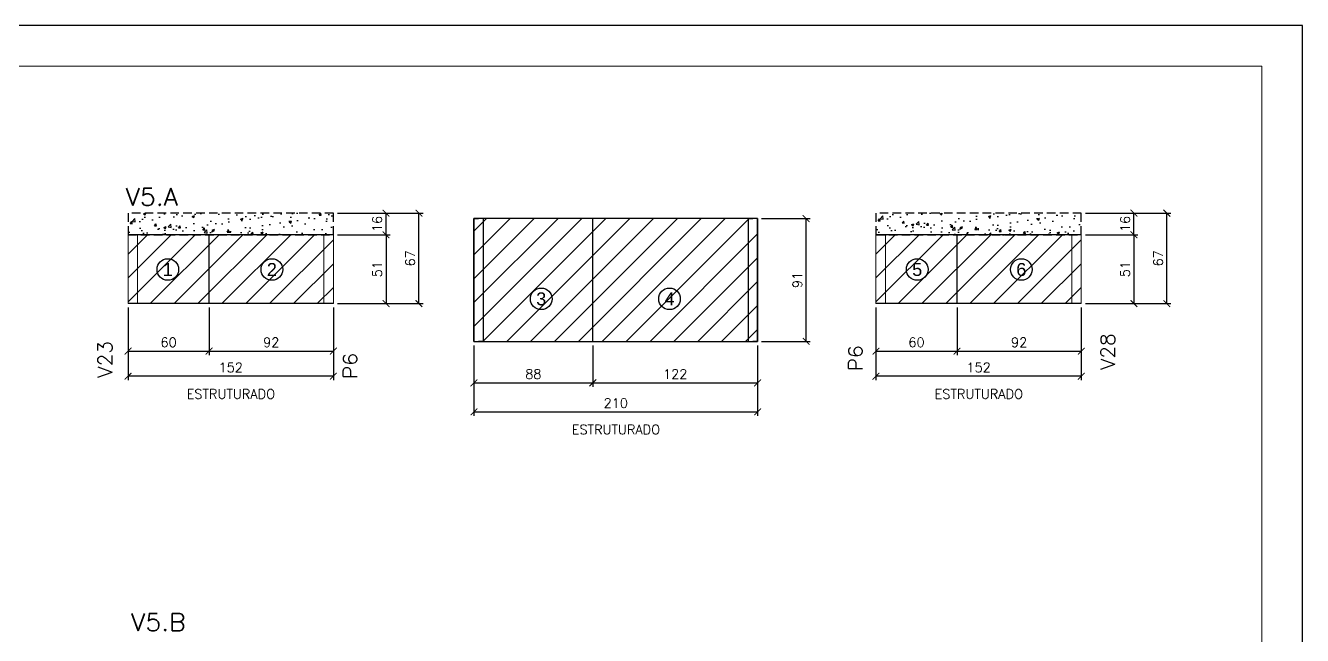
# Model space of a CAD drawing. Extents: x -23436 to 4767, y -4638 to 9755.
# Drawn here: x -18552 to -17606, y 4680 to 5132 of the extents above; entities that cross this region are included whole.
import ezdxf
from ezdxf.enums import TextEntityAlignment as Align

# ---------------------------------------------------------------- set-up
doc = ezdxf.new("R2010")
doc.units = 0
doc.header["$PDMODE"] = 2
doc.header["$PDSIZE"] = 10
doc.linetypes.add('HIDDEN', pattern=[9.525, 6.35, -3.175])
doc.layers.get('0').update_dxf_attribs({"lineweight": 13})
doc.layers.get('Defpoints').update_dxf_attribs({"lineweight": 13})
for name, color, linetype in [('Concreto', 250, 'HIDDEN'), ('Cota', 4, 'Continuous'), ('MB Logo', 255, 'Continuous'), ('Painéis', 200, 'Continuous'), ('Reaproveitamento', 251, 'Continuous'), ('Romaneio', 10, 'Continuous')]:
    doc.layers.add(name, color=color, linetype=linetype)
for name, color, linetype, lineweight in [('FOLHA MB', 7, 'Continuous', 13), ('Sarr 2.2x7', 40, 'Continuous', 9), ('Texto Seção', 7, 'Continuous', 15)]:
    doc.layers.add(name, color=color, linetype=linetype, lineweight=lineweight)
doc.layers.add('Laje_Perimetro', color=7, linetype='Continuous', plot=False)
doc.styles.add('ARIAL', font='arial.ttf', dxfattribs={"oblique": 15, "height": 25})
doc.styles.add('REGUA-120', font='ROMANS.shx', dxfattribs={"height": 15})
doc.styles.add('ROMANS', font='romans.shx')
doc.dimstyles.new('Cota Paínel', dxfattribs={"dimtxt": 7, "dimasz": 5, "dimexe": 3, "dimexo": 3, "dimgap": 3, "dimtad": 1, "dimdec": 1, "dimzin": 12, "dimdsep": 46, "dimtxsty": 'ROMANS', "dimblk": 'ARCHTICK', "dimcen": 0, "dimclrd": 4, "dimclre": 4, "dimclrt": 1, "dimadec": 1, "dimazin": 3, "dimtfac": 1, "dimtdec": 1, "dimtmove": 0, "dimatfit": 3, "dimldrblk": 'OBLIQUE', "dimfxl": 1, "dimtolj": 1, "dimtzin": 12, "dimarcsym": 0})

# ---------------------------------------------------------------- blocks, each defined once
blk = doc.blocks.new('A$C169d8357')
at = {"layer": 'FOLHA MB', "color": 1}
for points in [[(0, 1199.94), (0, 149.94), (1485.02, 149.94), (1485.02, 1199.94)], [(70, 1169.94), (70, 179.94), (1455.02, 179.94), (1455.02, 1169.94)]]:
    blk.add_lwpolyline(points, close=True, dxfattribs=at)
blk = doc.blocks.new('_ArchTick')
at = {"color": 0, "linetype": 'ByBlock', "const_width": 0.15}
blk.add_lwpolyline([(-0.5, -0.5), (0.5, 0.5)], dxfattribs=at)
blk = doc.blocks.new('*D353')
at = {"layer": 'Cota', "color": 4, "lineweight": -2, "transparency": 16777216}
for p, q in [((-18475.76, 4923.26), (-18475.76, 4888.07)), ((-18415.76, 4923.26), (-18415.76, 4888.07)), ((-18475.76, 4891.07), (-18415.76, 4891.07))]:
    blk.add_line(p, q, dxfattribs=at)
at = {"layer": 'Defpoints', "color": 0, "transparency": 16777216}
for p in [(-18475.76, 4926.26), (-18415.76, 4926.26), (-18415.76, 4891.07)]:
    blk.add_point(p, dxfattribs=at)
at = {"layer": 'Cota', "color": 4, "lineweight": -2, "transparency": 16777216, "xscale": 5, "yscale": 5, "zscale": 5, "rotation": 180}
blk.add_blockref('_ArchTick', (-18475.76, 4891.07), dxfattribs=at)
at = {"layer": 'Cota', "color": 4, "lineweight": -2, "transparency": 16777216, "xscale": 5, "yscale": 5, "zscale": 5}
blk.add_blockref('_ArchTick', (-18415.76, 4891.07), dxfattribs=at)
at = {"layer": 'Cota', "color": 1, "transparency": 16777216, "insert": (-18445.76, 4897.57), "char_height": 7, "attachment_point": 5, "style": 'ROMANS'}
blk.add_mtext('\\A1;60', dxfattribs=at)
blk = doc.blocks.new('_OBLIQUE')
at = {"color": 0, "linetype": 'ByBlock', "lineweight": -2}
for p, q in [((0, 0), (-1, 0)), ((-0.5, -0.5), (0.5, 0.5))]:
    blk.add_line(p, q, dxfattribs=at)
blk = doc.blocks.new('*D354')
at = {"layer": 'Cota', "color": 4, "lineweight": -2, "transparency": 16777216}
for p, q in [((-18415.76, 4923.26), (-18415.76, 4888.07)), ((-18323.76, 4923.26), (-18323.76, 4888.07)), ((-18415.76, 4891.07), (-18323.76, 4891.07))]:
    blk.add_line(p, q, dxfattribs=at)
at = {"layer": 'Defpoints', "color": 0, "transparency": 16777216}
for p in [(-18415.76, 4926.26), (-18323.76, 4926.26), (-18323.76, 4891.07)]:
    blk.add_point(p, dxfattribs=at)
at = {"layer": 'Cota', "color": 4, "lineweight": -2, "transparency": 16777216, "xscale": 5, "yscale": 5, "zscale": 5, "rotation": 180}
blk.add_blockref('_ArchTick', (-18415.76, 4891.07), dxfattribs=at)
at = {"layer": 'Cota', "color": 4, "lineweight": -2, "transparency": 16777216, "xscale": 5, "yscale": 5, "zscale": 5}
blk.add_blockref('_ArchTick', (-18323.76, 4891.07), dxfattribs=at)
at = {"layer": 'Cota', "color": 1, "transparency": 16777216, "insert": (-18369.76, 4897.57), "char_height": 7, "attachment_point": 5, "style": 'ROMANS'}
blk.add_mtext('\\A1;92', dxfattribs=at)
blk = doc.blocks.new('*D355')
at = {"layer": 'Cota', "color": 4, "lineweight": -2, "transparency": 16777216}
for p, q in [((-18475.76, 4923.26), (-18475.76, 4869.46)), ((-18323.76, 4923.26), (-18323.76, 4869.46)), ((-18323.76, 4872.46), (-18475.76, 4872.46))]:
    blk.add_line(p, q, dxfattribs=at)
at = {"layer": 'Defpoints', "color": 0, "transparency": 16777216}
for p in [(-18475.76, 4926.26), (-18323.76, 4926.26), (-18475.76, 4872.46)]:
    blk.add_point(p, dxfattribs=at)
at = {"layer": 'Cota', "color": 4, "lineweight": -2, "transparency": 16777216, "xscale": 5, "yscale": 5, "zscale": 5, "rotation": 180}
blk.add_blockref('_ArchTick', (-18475.76, 4872.46), dxfattribs=at)
at = {"layer": 'Cota', "color": 4, "lineweight": -2, "transparency": 16777216, "xscale": 5, "yscale": 5, "zscale": 5}
blk.add_blockref('_ArchTick', (-18323.76, 4872.46), dxfattribs=at)
at = {"layer": 'Cota', "color": 1, "transparency": 16777216, "insert": (-18399.76, 4878.96), "char_height": 7, "attachment_point": 5, "style": 'ROMANS'}
blk.add_mtext('\\A1;152', dxfattribs=at)
blk = doc.blocks.new('*D365')
at = {"layer": 'Cota', "color": 4, "lineweight": -2, "transparency": 16777216}
for p, q in [((-17922.11, 4923.26), (-17922.11, 4888.07)), ((-17862.11, 4923.26), (-17862.11, 4888.07)), ((-17922.11, 4891.07), (-17862.11, 4891.07))]:
    blk.add_line(p, q, dxfattribs=at)
at = {"layer": 'Defpoints', "color": 0, "transparency": 16777216}
for p in [(-17922.11, 4926.26), (-17862.11, 4926.26), (-17862.11, 4891.07)]:
    blk.add_point(p, dxfattribs=at)
at = {"layer": 'Cota', "color": 4, "lineweight": -2, "transparency": 16777216, "xscale": 5, "yscale": 5, "zscale": 5, "rotation": 180}
blk.add_blockref('_ArchTick', (-17922.11, 4891.07), dxfattribs=at)
at = {"layer": 'Cota', "color": 4, "lineweight": -2, "transparency": 16777216, "xscale": 5, "yscale": 5, "zscale": 5}
blk.add_blockref('_ArchTick', (-17862.11, 4891.07), dxfattribs=at)
at = {"layer": 'Cota', "color": 1, "transparency": 16777216, "insert": (-17892.11, 4897.57), "char_height": 7, "attachment_point": 5, "style": 'ROMANS'}
blk.add_mtext('\\A1;60', dxfattribs=at)
blk = doc.blocks.new('*D366')
at = {"layer": 'Cota', "color": 4, "lineweight": -2, "transparency": 16777216}
for p, q in [((-17862.11, 4923.26), (-17862.11, 4888.07)), ((-17770.11, 4923.26), (-17770.11, 4888.07)), ((-17862.11, 4891.07), (-17770.11, 4891.07))]:
    blk.add_line(p, q, dxfattribs=at)
at = {"layer": 'Defpoints', "color": 0, "transparency": 16777216}
for p in [(-17862.11, 4926.26), (-17770.11, 4926.26), (-17770.11, 4891.07)]:
    blk.add_point(p, dxfattribs=at)
at = {"layer": 'Cota', "color": 4, "lineweight": -2, "transparency": 16777216, "xscale": 5, "yscale": 5, "zscale": 5, "rotation": 180}
blk.add_blockref('_ArchTick', (-17862.11, 4891.07), dxfattribs=at)
at = {"layer": 'Cota', "color": 4, "lineweight": -2, "transparency": 16777216, "xscale": 5, "yscale": 5, "zscale": 5}
blk.add_blockref('_ArchTick', (-17770.11, 4891.07), dxfattribs=at)
at = {"layer": 'Cota', "color": 1, "transparency": 16777216, "insert": (-17816.11, 4897.57), "char_height": 7, "attachment_point": 5, "style": 'ROMANS'}
blk.add_mtext('\\A1;92', dxfattribs=at)
blk = doc.blocks.new('*D367')
at = {"layer": 'Cota', "color": 4, "lineweight": -2, "transparency": 16777216}
for p, q in [((-17922.11, 4923.26), (-17922.11, 4869.46)), ((-17770.11, 4923.26), (-17770.11, 4869.46)), ((-17770.11, 4872.46), (-17922.11, 4872.46))]:
    blk.add_line(p, q, dxfattribs=at)
at = {"layer": 'Defpoints', "color": 0, "transparency": 16777216}
for p in [(-17922.11, 4926.26), (-17770.11, 4926.26), (-17922.11, 4872.46)]:
    blk.add_point(p, dxfattribs=at)
at = {"layer": 'Cota', "color": 4, "lineweight": -2, "transparency": 16777216, "xscale": 5, "yscale": 5, "zscale": 5, "rotation": 180}
blk.add_blockref('_ArchTick', (-17922.11, 4872.46), dxfattribs=at)
at = {"layer": 'Cota', "color": 4, "lineweight": -2, "transparency": 16777216, "xscale": 5, "yscale": 5, "zscale": 5}
blk.add_blockref('_ArchTick', (-17770.11, 4872.46), dxfattribs=at)
at = {"layer": 'Cota', "color": 1, "transparency": 16777216, "insert": (-17846.11, 4878.96), "char_height": 7, "attachment_point": 5, "style": 'ROMANS'}
blk.add_mtext('\\A1;152', dxfattribs=at)
blk = doc.blocks.new('*D368')
at = {"layer": 'Cota', "color": 4, "lineweight": -2, "transparency": 16777216}
for p, q in [((-17767.11, 4977.26), (-17728.15, 4977.26)), ((-17731.15, 4977.26), (-17731.15, 4926.26)), ((-17767.11, 4926.26), (-17728.15, 4926.26))]:
    blk.add_line(p, q, dxfattribs=at)
at = {"layer": 'Defpoints', "color": 0, "transparency": 16777216}
for p in [(-17770.11, 4977.26), (-17770.11, 4926.26), (-17731.15, 4926.26)]:
    blk.add_point(p, dxfattribs=at)
at = {"layer": 'Cota', "color": 4, "lineweight": -2, "transparency": 16777216, "xscale": 5, "yscale": 5, "zscale": 5}
for p, rotation in [((-17731.15, 4977.26), 90), ((-17731.15, 4926.26), 270)]:
    blk.add_blockref('_ArchTick', p, dxfattribs=dict(at, rotation=rotation))
at = {"layer": 'Cota', "color": 1, "transparency": 16777216, "insert": (-17737.65, 4951.76), "char_height": 7, "attachment_point": 5, "rotation": 90, "style": 'ROMANS'}
blk.add_mtext('\\A1;51', dxfattribs=at)
blk = doc.blocks.new('*D369')
at = {"layer": 'Cota', "color": 4, "lineweight": -2, "transparency": 16777216}
for p, q in [((-18131.72, 4895.26), (-18131.72, 4864.53)), ((-18009.72, 4895.26), (-18009.72, 4864.53)), ((-18131.72, 4867.53), (-18009.72, 4867.53))]:
    blk.add_line(p, q, dxfattribs=at)
at = {"layer": 'Defpoints', "color": 0, "transparency": 16777216}
for p in [(-18131.72, 4898.26), (-18009.72, 4898.26), (-18009.72, 4867.53)]:
    blk.add_point(p, dxfattribs=at)
at = {"layer": 'Cota', "color": 4, "lineweight": -2, "transparency": 16777216, "xscale": 5, "yscale": 5, "zscale": 5, "rotation": 180}
blk.add_blockref('_ArchTick', (-18131.72, 4867.53), dxfattribs=at)
at = {"layer": 'Cota', "color": 4, "lineweight": -2, "transparency": 16777216, "xscale": 5, "yscale": 5, "zscale": 5}
blk.add_blockref('_ArchTick', (-18009.72, 4867.53), dxfattribs=at)
at = {"layer": 'Cota', "color": 1, "transparency": 16777216, "insert": (-18070.72, 4874.03), "char_height": 7, "attachment_point": 5, "style": 'ROMANS'}
blk.add_mtext('\\A1;122', dxfattribs=at)
blk = doc.blocks.new('*D370')
at = {"layer": 'Cota', "color": 4, "lineweight": -2, "transparency": 16777216}
for p, q in [((-18219.72, 4895.26), (-18219.72, 4864.53)), ((-18131.72, 4895.26), (-18131.72, 4864.53)), ((-18219.72, 4867.53), (-18131.72, 4867.53))]:
    blk.add_line(p, q, dxfattribs=at)
at = {"layer": 'Defpoints', "color": 0, "transparency": 16777216}
for p in [(-18219.72, 4898.26), (-18131.72, 4898.26), (-18131.72, 4867.53)]:
    blk.add_point(p, dxfattribs=at)
at = {"layer": 'Cota', "color": 4, "lineweight": -2, "transparency": 16777216, "xscale": 5, "yscale": 5, "zscale": 5, "rotation": 180}
blk.add_blockref('_ArchTick', (-18219.72, 4867.53), dxfattribs=at)
at = {"layer": 'Cota', "color": 4, "lineweight": -2, "transparency": 16777216, "xscale": 5, "yscale": 5, "zscale": 5}
blk.add_blockref('_ArchTick', (-18131.72, 4867.53), dxfattribs=at)
at = {"layer": 'Cota', "color": 1, "transparency": 16777216, "insert": (-18175.72, 4874.03), "char_height": 7, "attachment_point": 5, "style": 'ROMANS'}
blk.add_mtext('\\A1;88', dxfattribs=at)
blk = doc.blocks.new('*D371')
at = {"layer": 'Cota', "color": 4, "lineweight": -2, "transparency": 16777216}
for p, q in [((-18219.72, 4895.26), (-18219.72, 4843.08)), ((-18009.72, 4895.26), (-18009.72, 4843.08)), ((-18219.72, 4846.08), (-18009.72, 4846.08))]:
    blk.add_line(p, q, dxfattribs=at)
at = {"layer": 'Defpoints', "color": 0, "transparency": 16777216}
for p in [(-18219.72, 4898.26), (-18009.72, 4898.26), (-18009.72, 4846.08)]:
    blk.add_point(p, dxfattribs=at)
at = {"layer": 'Cota', "color": 4, "lineweight": -2, "transparency": 16777216, "xscale": 5, "yscale": 5, "zscale": 5, "rotation": 180}
blk.add_blockref('_ArchTick', (-18219.72, 4846.08), dxfattribs=at)
at = {"layer": 'Cota', "color": 4, "lineweight": -2, "transparency": 16777216, "xscale": 5, "yscale": 5, "zscale": 5}
blk.add_blockref('_ArchTick', (-18009.72, 4846.08), dxfattribs=at)
at = {"layer": 'Cota', "color": 1, "transparency": 16777216, "insert": (-18114.72, 4852.58), "char_height": 7, "attachment_point": 5, "style": 'ROMANS'}
blk.add_mtext('\\A1;210', dxfattribs=at)
blk = doc.blocks.new('*D372')
at = {"layer": 'Cota', "color": 4, "lineweight": -2, "transparency": 16777216}
for p, q in [((-18006.72, 4989.26), (-17970.8, 4989.26)), ((-17973.8, 4898.26), (-17973.8, 4989.26)), ((-18006.72, 4898.26), (-17970.8, 4898.26))]:
    blk.add_line(p, q, dxfattribs=at)
at = {"layer": 'Defpoints', "color": 0, "transparency": 16777216}
for p in [(-18009.72, 4989.26), (-17973.8, 4989.26), (-18009.72, 4898.26)]:
    blk.add_point(p, dxfattribs=at)
at = {"layer": 'Cota', "color": 4, "lineweight": -2, "transparency": 16777216, "xscale": 5, "yscale": 5, "zscale": 5}
for p, rotation in [((-17973.8, 4989.26), 90), ((-17973.8, 4898.26), 270)]:
    blk.add_blockref('_ArchTick', p, dxfattribs=dict(at, rotation=rotation))
at = {"layer": 'Cota', "color": 1, "transparency": 16777216, "insert": (-17980.3, 4943.76), "char_height": 7, "attachment_point": 5, "rotation": 90, "style": 'ROMANS'}
blk.add_mtext('\\A1;91', dxfattribs=at)
blk = doc.blocks.new('*D373')
at = {"layer": 'Cota', "color": 4, "lineweight": -2, "transparency": 16777216}
for p, q in [((-17767.11, 4993.26), (-17728.15, 4993.26)), ((-17731.15, 4977.26), (-17731.15, 4993.26)), ((-17767.11, 4977.26), (-17728.15, 4977.26))]:
    blk.add_line(p, q, dxfattribs=at)
at = {"layer": 'Defpoints', "color": 0, "transparency": 16777216}
for p in [(-17770.11, 4993.26), (-17731.15, 4993.26), (-17770.11, 4977.26)]:
    blk.add_point(p, dxfattribs=at)
at = {"layer": 'Cota', "color": 4, "lineweight": -2, "transparency": 16777216, "xscale": 5, "yscale": 5, "zscale": 5}
for p, rotation in [((-17731.15, 4993.26), 90), ((-17731.15, 4977.26), 270)]:
    blk.add_blockref('_ArchTick', p, dxfattribs=dict(at, rotation=rotation))
at = {"layer": 'Cota', "color": 1, "transparency": 16777216, "insert": (-17737.65, 4985.26), "char_height": 7, "attachment_point": 5, "rotation": 90, "style": 'ROMANS'}
blk.add_mtext('\\A1;16', dxfattribs=at)
blk = doc.blocks.new('*D374')
at = {"layer": 'Cota', "color": 4, "lineweight": -2, "transparency": 16777216}
for p, q in [((-17767.11, 4993.26), (-17703.77, 4993.26)), ((-17706.77, 4926.26), (-17706.77, 4993.26)), ((-17767.11, 4926.26), (-17703.77, 4926.26))]:
    blk.add_line(p, q, dxfattribs=at)
at = {"layer": 'Defpoints', "color": 0, "transparency": 16777216}
for p in [(-17770.11, 4993.26), (-17706.77, 4993.26), (-17770.11, 4926.26)]:
    blk.add_point(p, dxfattribs=at)
at = {"layer": 'Cota', "color": 4, "lineweight": -2, "transparency": 16777216, "xscale": 5, "yscale": 5, "zscale": 5}
for p, rotation in [((-17706.77, 4993.26), 90), ((-17706.77, 4926.26), 270)]:
    blk.add_blockref('_ArchTick', p, dxfattribs=dict(at, rotation=rotation))
at = {"layer": 'Cota', "color": 1, "transparency": 16777216, "insert": (-17713.27, 4959.76), "char_height": 7, "attachment_point": 5, "rotation": 90, "style": 'ROMANS'}
blk.add_mtext('\\A1;67', dxfattribs=at)
blk = doc.blocks.new('*D375')
at = {"layer": 'Cota', "color": 4, "lineweight": -2, "transparency": 16777216}
for p, q in [((-18320.76, 4977.26), (-18281.8, 4977.26)), ((-18284.8, 4977.26), (-18284.8, 4926.26)), ((-18320.76, 4926.26), (-18281.8, 4926.26))]:
    blk.add_line(p, q, dxfattribs=at)
at = {"layer": 'Defpoints', "color": 0, "transparency": 16777216}
for p in [(-18323.76, 4977.26), (-18323.76, 4926.26), (-18284.8, 4926.26)]:
    blk.add_point(p, dxfattribs=at)
at = {"layer": 'Cota', "color": 4, "lineweight": -2, "transparency": 16777216, "xscale": 5, "yscale": 5, "zscale": 5}
for p, rotation in [((-18284.8, 4977.26), 90), ((-18284.8, 4926.26), 270)]:
    blk.add_blockref('_ArchTick', p, dxfattribs=dict(at, rotation=rotation))
at = {"layer": 'Cota', "color": 1, "transparency": 16777216, "insert": (-18291.3, 4951.76), "char_height": 7, "attachment_point": 5, "rotation": 90, "style": 'ROMANS'}
blk.add_mtext('\\A1;51', dxfattribs=at)
blk = doc.blocks.new('*D376')
at = {"layer": 'Cota', "color": 4, "lineweight": -2, "transparency": 16777216}
for p, q in [((-18320.76, 4993.26), (-18281.8, 4993.26)), ((-18284.8, 4977.26), (-18284.8, 4993.26)), ((-18320.76, 4977.26), (-18281.8, 4977.26))]:
    blk.add_line(p, q, dxfattribs=at)
at = {"layer": 'Defpoints', "color": 0, "transparency": 16777216}
for p in [(-18323.76, 4993.26), (-18284.8, 4993.26), (-18323.76, 4977.26)]:
    blk.add_point(p, dxfattribs=at)
at = {"layer": 'Cota', "color": 4, "lineweight": -2, "transparency": 16777216, "xscale": 5, "yscale": 5, "zscale": 5}
for p, rotation in [((-18284.8, 4993.26), 90), ((-18284.8, 4977.26), 270)]:
    blk.add_blockref('_ArchTick', p, dxfattribs=dict(at, rotation=rotation))
at = {"layer": 'Cota', "color": 1, "transparency": 16777216, "insert": (-18291.3, 4985.26), "char_height": 7, "attachment_point": 5, "rotation": 90, "style": 'ROMANS'}
blk.add_mtext('\\A1;16', dxfattribs=at)
blk = doc.blocks.new('*D377')
at = {"layer": 'Cota', "color": 4, "lineweight": -2, "transparency": 16777216}
for p, q in [((-18320.76, 4993.26), (-18257.42, 4993.26)), ((-18260.42, 4926.26), (-18260.42, 4993.26)), ((-18320.76, 4926.26), (-18257.42, 4926.26))]:
    blk.add_line(p, q, dxfattribs=at)
at = {"layer": 'Defpoints', "color": 0, "transparency": 16777216}
for p in [(-18323.76, 4993.26), (-18260.42, 4993.26), (-18323.76, 4926.26)]:
    blk.add_point(p, dxfattribs=at)
at = {"layer": 'Cota', "color": 4, "lineweight": -2, "transparency": 16777216, "xscale": 5, "yscale": 5, "zscale": 5}
for p, rotation in [((-18260.42, 4993.26), 90), ((-18260.42, 4926.26), 270)]:
    blk.add_blockref('_ArchTick', p, dxfattribs=dict(at, rotation=rotation))
at = {"layer": 'Cota', "color": 1, "transparency": 16777216, "insert": (-18266.92, 4959.76), "char_height": 7, "attachment_point": 5, "rotation": 90, "style": 'ROMANS'}
blk.add_mtext('\\A1;67', dxfattribs=at)

msp = doc.modelspace()

# ---------------------------------------------------------------- hatches: boundary and pattern name
at = {"layer": 'Concreto'}
h = msp.add_hatch(dxfattribs=at)
h.set_pattern_fill('AR-CONC', color=256, scale=2.5)
h.set_pattern_definition([(50, (-22.701, -2271.665), (17.931505, -1.568803), [1.875, -20.625]), (355, (-22.701, -2271.665), (-3.468783, 18.804803), [1.5, -16.5]), (100.45144, (-21.207, -2271.796), (14.462721, 17.236), [1.593505, -17.528553]), (46.1842, (-22.701, -2266.665), (26.681033, -4.137982), [2.8125, -30.9375]), (96.63564, (-20.478, -2267.01), (23.36655, 24.352965), [2.39026, -26.292844]), (351.18416, (-22.7, -2266.665), (23.36655, 24.352965), [2.25, -24.75]), (21, (-20.201, -2267.915), (14.922676, -10.065472), [1.875, -20.625]), (326, (-20.201, -2267.915), (6.082883, 18.128751), [1.5, -16.5]), (71.45144, (-18.958, -2268.754), (21.00556, 8.063279), [1.593505, -17.528553]), (37.5, (-22.701, -2271.6655), (0.3039964, 8.3223463), [0, -16.3, 0, -16.75, 0, -16.5625]), (7.5, (-22.701, -2271.6655), (6.5767384, 9.8602928), [0, -9.55, 0, -15.925, 0, -6.3125]), (327.5, (-28.276, -2271.6655), (13.345561, -0.5638718), [0, -6.25, 0, -19.5, 0, -25.875]), (317.5, (-30.776, -2271.665), (14.579654, 2.5026246), [0, -8.125, 0, -12.95, 0, -18.375])])
h.paths.add_polyline_path([(-18475.76, 4977.26), (-18323.76, 4977.26), (-18323.76, 4993.26), (-18475.76, 4993.26)])
h = msp.add_hatch(dxfattribs=at)
h.set_pattern_fill('AR-CONC', color=256, scale=2.5)
h.set_pattern_definition([(50, (530.946, -2269.665), (17.931505, -1.568803), [1.875, -20.625]), (355, (530.946, -2269.665), (-3.468783, 18.804803), [1.5, -16.5]), (100.45144, (532.44, -2269.796), (14.462721, 17.236), [1.593505, -17.528553]), (46.1842, (530.946, -2264.665), (26.681033, -4.137982), [2.8125, -30.9375]), (96.63564, (533.17, -2265.01), (23.36655, 24.352965), [2.39026, -26.292844]), (351.18416, (530.946, -2264.665), (23.36655, 24.352965), [2.25, -24.75]), (21, (533.446, -2265.915), (14.922676, -10.065472), [1.875, -20.625]), (326, (533.446, -2265.915), (6.082883, 18.128751), [1.5, -16.5]), (71.45144, (534.69, -2266.754), (21.00556, 8.063279), [1.593505, -17.528553]), (37.5, (530.9456, -2269.6655), (0.3039964, 8.3223463), [0, -16.3, 0, -16.75, 0, -16.5625]), (7.5, (530.946, -2269.6655), (6.5767384, 9.8602928), [0, -9.55, 0, -15.925, 0, -6.3125]), (327.5, (525.3706, -2269.6655), (13.345561, -0.5638718), [0, -6.25, 0, -19.5, 0, -25.875]), (317.5, (522.871, -2269.665), (14.579654, 2.5026246), [0, -8.125, 0, -12.95, 0, -18.375])])
h.paths.add_polyline_path([(-17922.11, 4977.26), (-17770.11, 4977.26), (-17770.11, 4993.26), (-17922.11, 4993.26)])
at = {"layer": 'Reaproveitamento'}
h = msp.add_hatch(dxfattribs=at)
h.set_pattern_fill('ANSI31', color=256, scale=100)
h.set_pattern_definition([(45, (-3150.418, 3450), (-8.838835, 8.838835), [])])
h.paths.add_polyline_path([(-18219.72, 4898.26), (-18009.72, 4898.26), (-18009.72, 4989.26), (-18219.72, 4989.26)])
h = msp.add_hatch(dxfattribs=at)
h.set_pattern_fill('ANSI31', color=256, scale=100)
h.set_pattern_definition([(45, (-22.701, -2269.665), (-8.838835, 8.838835), [])])
h.paths.add_polyline_path([(-18475.76, 4977.26), (-18323.76, 4977.26), (-18323.76, 4926.26), (-18475.76, 4926.26)])
h = msp.add_hatch(dxfattribs=at)
h.set_pattern_fill('ANSI31', color=256, scale=100)
h.set_pattern_definition([(45, (530.946, -2269.665), (-8.838835, 8.838835), [])])
h.paths.add_polyline_path([(-17922.11, 4977.26), (-17770.11, 4977.26), (-17770.11, 4926.26), (-17922.11, 4926.26)])

# ---------------------------------------------------------------- linework, layer by layer
at = {"layer": 'Concreto'}
for points in [[(-18475.76, 4977.26), (-18323.76, 4977.26), (-18323.76, 4993.26), (-18475.76, 4993.26)], [(-17922.11, 4977.26), (-17770.11, 4977.26), (-17770.11, 4993.26), (-17922.11, 4993.26)]]:
    msp.add_lwpolyline(points, close=True, dxfattribs=at)
at = {"layer": 'Cota', "color": 50}
for p, q in [((-18219.72, 4898.26), (-18219.72, 4989.26)), ((-18219.72, 4989.26), (-18216.22, 4989.26)), ((-18212.72, 4989.26), (-18216.22, 4989.26)), ((-18212.72, 4898.26), (-18212.72, 4989.26)), ((-18016.72, 4989.26), (-18013.22, 4989.26)), ((-18016.72, 4989.26), (-18016.72, 4898.26)), ((-18009.72, 4989.26), (-18013.22, 4989.26)), ((-18009.72, 4989.26), (-18009.72, 4898.26)), ((-18219.72, 4898.26), (-18216.22, 4898.26)), ((-18212.72, 4898.26), (-18216.22, 4898.26)), ((-18016.72, 4898.26), (-18013.22, 4898.26)), ((-18009.72, 4898.26), (-18013.22, 4898.26))]:
    msp.add_line(p, q, dxfattribs=at)
at = {"layer": 'Laje_Perimetro'}
msp.add_lwpolyline([(-17606.38, 5132.26), (-19091.4, 5132.26), (-19091.4, 4082.26), (-17606.38, 4082.26)], close=True, dxfattribs=at)
at = {"layer": 'Painéis'}
for p, q in [((-18009.72, 4989.26), (-18219.72, 4989.26)), ((-18219.72, 4989.26), (-18219.72, 4898.26)), ((-18131.72, 4898.26), (-18131.72, 4989.26)), ((-18009.72, 4898.26), (-18009.72, 4989.26)), ((-18323.76, 4977.26), (-18475.76, 4977.26)), ((-18323.76, 4977.26), (-18475.76, 4977.26)), ((-18415.76, 4926.26), (-18415.76, 4977.26)), ((-17770.11, 4977.26), (-17922.11, 4977.26)), ((-17770.11, 4977.26), (-17922.11, 4977.26)), ((-17862.11, 4926.26), (-17862.11, 4977.26)), ((-18323.76, 4926.26), (-18475.76, 4926.26)), ((-17770.11, 4926.26), (-17922.11, 4926.26)), ((-18219.72, 4898.26), (-18009.72, 4898.26))]:
    msp.add_line(p, q, dxfattribs=at)
for points in [[(-18219.72, 4989.26), (-18219.72, 4898.26), (-18009.72, 4898.26), (-18009.72, 4989.26)], [(-18219.72, 4898.26), (-18009.72, 4898.26), (-18009.72, 4989.26), (-18219.72, 4989.26)]]:
    msp.add_lwpolyline(points, close=True, dxfattribs=at)
at = {"layer": 'Romaneio'}
for centre in [(-18446.33, 4951.52), (-18369.27, 4951.52), (-17891.57, 4951.52), (-17814.5, 4951.52), (-18169.89, 4929.77), (-18074.93, 4929.77)]:
    msp.add_circle(centre, 8, dxfattribs=at)
at = {"layer": 'Sarr 2.2x7', "color": 50}
for p, q in [((-18475.76, 4926.26), (-18475.76, 4977.26)), ((-18475.76, 4977.26), (-18472.26, 4977.26)), ((-18468.76, 4977.26), (-18472.26, 4977.26)), ((-18468.76, 4926.26), (-18468.76, 4977.26)), ((-18330.76, 4926.26), (-18330.76, 4977.26)), ((-18330.76, 4977.26), (-18327.26, 4977.26)), ((-18323.76, 4977.26), (-18327.26, 4977.26)), ((-18323.76, 4926.26), (-18323.76, 4977.26)), ((-17922.11, 4926.26), (-17922.11, 4977.26)), ((-17922.11, 4977.26), (-17918.61, 4977.26)), ((-17915.11, 4977.26), (-17918.61, 4977.26)), ((-17915.11, 4926.26), (-17915.11, 4977.26)), ((-17777.11, 4926.26), (-17777.11, 4977.26)), ((-17777.11, 4977.26), (-17773.61, 4977.26)), ((-17770.11, 4977.26), (-17773.61, 4977.26)), ((-17770.11, 4926.26), (-17770.11, 4977.26)), ((-18475.76, 4926.26), (-18472.26, 4926.26)), ((-18468.76, 4926.26), (-18472.26, 4926.26)), ((-18330.76, 4926.26), (-18327.26, 4926.26)), ((-18323.76, 4926.26), (-18327.26, 4926.26)), ((-17922.11, 4926.26), (-17918.61, 4926.26)), ((-17915.11, 4926.26), (-17918.61, 4926.26)), ((-17777.11, 4926.26), (-17773.61, 4926.26)), ((-17770.11, 4926.26), (-17773.61, 4926.26))]:
    msp.add_line(p, q, dxfattribs=at)

# ---------------------------------------------------------------- block references
at = {"layer": 'MB Logo'}
msp.add_blockref('A$C169d8357', (-19091.4, 3932.32), dxfattribs=at)

# ---------------------------------------------------------------- texts
at = {"layer": 'Painéis', "color": 1, "char_height": 7, "attachment_point": 5, "style": 'ROMANS'}
for insert in [(-18399.63, 4859.31), (-17845.98, 4859.31), (-18114.59, 4832.93)]:
    msp.add_mtext('\\A1;ESTRUTURADO', dxfattribs=dict(at, insert=insert))
at = {"layer": 'Romaneio', "color": 0, "style": 'ARIAL'}
for s, p in [('1', (-18446.33, 4951.52)), ('2', (-18369.27, 4951.52)), ('5', (-17891.57, 4951.52)), ('6', (-17814.5, 4951.52)), ('3', (-18169.89, 4929.77)), ('4', (-18074.93, 4929.77))]:
    msp.add_text(s, height=9.6, dxfattribs=at).set_placement(p, align=Align.MIDDLE_CENTER)
at = {"layer": 'Texto Seção', "style": 'REGUA-120', "width": 1.05}
for s, p in [('V5.A', (-18477.49, 4998.86)), ('V5.B', (-18473.44, 4683.76))]:
    msp.add_text(s, height=13, dxfattribs=at).set_placement(p)
for s, p in [('V23', (-18492.81, 4884.93)), ('V28', (-17750.43, 4890.68)), ('P6', (-18311.37, 4880.05)), ('P6', (-17937.25, 4885.82))]:
    msp.add_text(s, height=10.4, rotation=90, dxfattribs=at).set_placement(p, align=Align.MIDDLE_CENTER)

# ---------------------------------------------------------------- dimensions: what is measured, and where the dimension line sits
at = {"layer": 'Cota'}
for base, p1, p2, picture, middle in [((-18284.8, 4993.26), (-18323.76, 4977.26), (-18323.76, 4993.26), '*D376', (-18284.8, 4985.26)), ((-17731.15, 4993.26), (-17770.11, 4977.26), (-17770.11, 4993.26), '*D373', (-17731.15, 4985.26))]:
    dim = msp.add_linear_dim(base=base, p1=p1, p2=p2, angle=90, dimstyle='Cota Paínel', dxfattribs=at)
    dim.commit()
    dim.dimension.update_dxf_attribs({"geometry": picture, "text_midpoint": middle, "dimtype": 160})
for base, p1, p2, picture, middle in [((-18260.42, 4993.26), (-18323.76, 4926.26), (-18323.76, 4993.26), '*D377', (-18266.92, 4959.76)), ((-17973.8, 4989.26), (-18009.72, 4898.26), (-18009.72, 4989.26), '*D372', (-17980.3, 4943.76)), ((-17706.77, 4993.26), (-17770.11, 4926.26), (-17770.11, 4993.26), '*D374', (-17713.27, 4959.76)), ((-18284.8, 4926.26), (-18323.76, 4977.26), (-18323.76, 4926.26), '*D375', (-18291.3, 4951.76)), ((-17731.15, 4926.26), (-17770.11, 4977.26), (-17770.11, 4926.26), '*D368', (-17737.65, 4951.76))]:
    dim = msp.add_linear_dim(base=base, p1=p1, p2=p2, angle=90, dimstyle='Cota Paínel', dxfattribs=at)
    dim.commit()
    dim.dimension.update_dxf_attribs({"geometry": picture, "text_midpoint": middle})
for base, p1, p2, override, picture, middle in [((-18415.76, 4891.07), (-18475.76, 4926.26), (-18415.76, 4926.26), {"dimzin": 8, "dimtzin": 0, "dimarcsym": 2}, '*D353', (-18445.76, 4897.57)), ((-18475.76, 4872.46), (-18323.76, 4926.26), (-18475.76, 4926.26), {"dimzin": 8, "dimtzin": 0, "dimarcsym": 2}, '*D355', (-18399.76, 4878.96)), ((-18323.76, 4891.07), (-18415.76, 4926.26), (-18323.76, 4926.26), {"dimzin": 8, "dimtmove": 1, "dimtzin": 0, "dimarcsym": 2}, '*D354', (-18369.76, 4897.57)), ((-17862.11, 4891.07), (-17922.11, 4926.26), (-17862.11, 4926.26), {"dimzin": 8, "dimtzin": 0, "dimarcsym": 2}, '*D365', (-17892.11, 4897.57)), ((-17922.11, 4872.46), (-17770.11, 4926.26), (-17922.11, 4926.26), {"dimzin": 8, "dimtzin": 0, "dimarcsym": 2}, '*D367', (-17846.11, 4878.96)), ((-17770.11, 4891.07), (-17862.11, 4926.26), (-17770.11, 4926.26), {"dimzin": 8, "dimtmove": 1, "dimtzin": 0, "dimarcsym": 2}, '*D366', (-17816.11, 4897.57))]:
    dim = msp.add_linear_dim(base=base, p1=p1, p2=p2, dimstyle='Cota Paínel', override=override, dxfattribs=at)
    dim.commit()
    dim.dimension.update_dxf_attribs({"geometry": picture, "text_midpoint": middle})
for base, p1, p2, picture, middle in [((-18131.72, 4867.53), (-18219.72, 4898.26), (-18131.72, 4898.26), '*D370', (-18175.72, 4874.03)), ((-18009.72, 4846.08), (-18219.72, 4898.26), (-18009.72, 4898.26), '*D371', (-18114.72, 4852.58)), ((-18009.72, 4867.53), (-18131.72, 4898.26), (-18009.72, 4898.26), '*D369', (-18070.72, 4874.03))]:
    dim = msp.add_linear_dim(base=base, p1=p1, p2=p2, dimstyle='Cota Paínel', dxfattribs=at)
    dim.commit()
    dim.dimension.update_dxf_attribs({"geometry": picture, "text_midpoint": middle})

doc.saveas('drawing.dxf')
